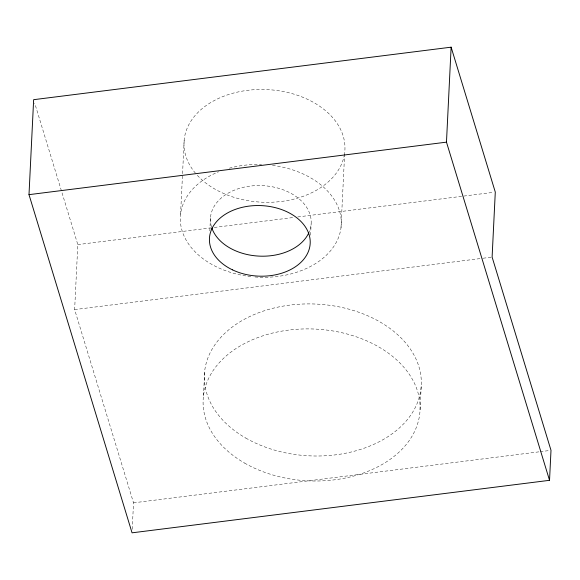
<?xml version="1.0" encoding="UTF-8"?>
<svg xmlns="http://www.w3.org/2000/svg" width="580" height="580" viewBox="0 0 580 580"><rect width="100%" height="100%" fill="white"/><g stroke="black" fill="none" stroke-linecap="round" stroke-linejoin="round"><path stroke-width="0.43" stroke-dasharray="2.9 2.17" d="M132.225 529.293L133.523 502.831L74.632 309.589L77.814 244.608L34.698 103.131M180.576 214.194L184.237 139.215M209.822 230.898L210.46 217.855M203.479 395.785L204.704 370.787M310.59 235.19L311.141 223.887M341.025 227.548L344.52 156.187M344.563 155.28L344.694 152.569A80.555 56.361 2.8 0 0 246.029 90.538A80.555 56.361 2.8 0 0 195.634 173.427M420.058 409.799L421.283 384.808M77.814 244.608L210.685 227.896M214.281 227.447L293.284 217.507M297.772 216.949L493.493 192.335M74.632 309.589L482.234 258.332M483.133 258.223L492.108 257.092M133.523 502.831L539.327 451.798M540.226 451.682L549.202 450.559M211.526 227.07A50.431 35.286 2.8 0 1 263.313 185.673A50.431 35.286 2.8 0 1 308.777 232.899M344.447 154.323A80.555 56.361 2.8 0 1 282.663 201.282A80.555 56.361 2.8 0 1 196.707 174.653M272.506 165.373A80.555 56.361 2.8 0 1 340.822 229.013A80.555 56.361 2.8 0 1 254.961 276.972M250.763 276.58A80.555 56.361 2.8 0 1 182.113 230.833A80.555 56.361 2.8 0 1 218.653 171.774M229.267 168.2A80.555 56.361 2.8 0 1 261.587 164.502M245.775 438.052A108.576 75.965 2.8 0 0 420.224 393.428A108.576 75.965 2.8 0 0 272.448 308.4A108.576 75.965 2.8 0 0 245.775 438.052M244.55 463.05A108.576 75.965 2.8 0 0 419.007 418.419A108.576 75.965 2.8 0 0 271.23 333.391A108.576 75.965 2.8 0 0 244.55 463.05"/><path stroke-width="0.87" d="M29 194.655L33.647 99.68L451.124 47.176L495.291 192.111L492.108 257.092L551 450.326L549.535 480.32L132.059 532.824L29 194.655L446.477 142.151L451.124 47.176M446.477 142.151L549.535 480.32M308.777 232.899A50.431 35.286 2.8 0 1 258.883 256.106A50.431 35.286 2.8 0 1 211.787 227.889M232.471 269.845A50.431 35.286 2.8 0 0 310.162 243.883A50.431 35.286 2.8 0 0 236.829 208.873A50.431 35.286 2.8 0 0 232.471 269.845"/></g></svg>
